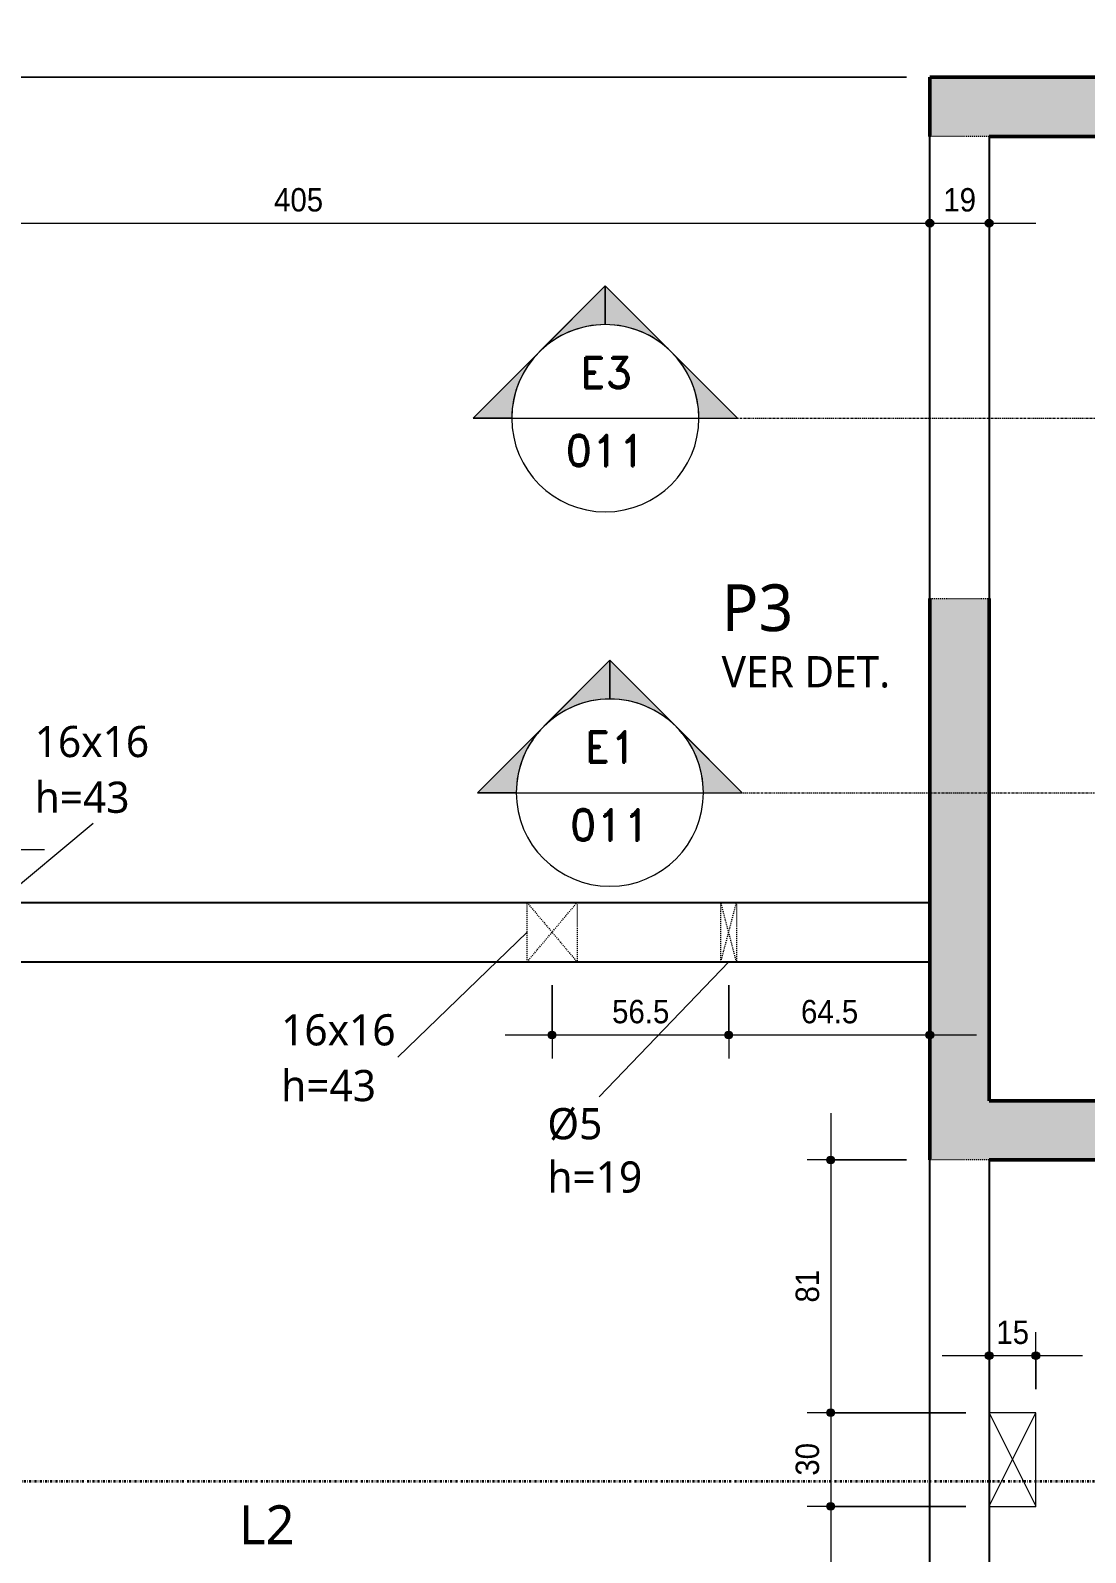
# Model space of a CAD drawing. Header units: centimetres. Extents: x -1897 to 22038, y -1268 to 84208.
# Drawn here: x -583.4 to -245.1, y 200.9 to 688.8 of the extents above; entities that cross this region are included whole.
import ezdxf

# ---------------------------------------------------------------- set-up
doc = ezdxf.new("R2010")
doc.units = ezdxf.units.CM
for name, pattern in [('Centro de 6 mm', [1.32, 0.6, -0.24, 0.24, -0.24]), ('Dash dot', [1.5875, 0.635, -0.47625, 0, -0.47625]), ('Traço', [0.635, 0.3175, -0.3175])]:
    doc.linetypes.add(name, pattern=pattern)
for name, color, linetype, lineweight in [('A-ANNO-DIMS', 7, 'Continuous', 9), ('A-ANNO-DIMS-50', 7, 'Continuous', 9), ('A-FLOR', 7, 'Continuous', 18), ('A-FLOR-IDEN', 7, 'Continuous', 9), ('A-GENM', 7, 'Continuous', 18), ('A-GENM-HDLN', 7, 'Traço', 18), ('A-GENM-IDEN', 7, 'Continuous', 9), ('G-ANNO-SYMB', 7, 'Continuous', 9), ('S-BEAM', 7, 'Continuous', 18), ('S-COLS', 7, 'Continuous', 18), ('S-COLS-HDLN', 7, 'Traço', 18), ('S-COLS-IDEN', 7, 'Continuous', 9), ('S-GRID', 7, 'Continuous', 9)]:
    doc.layers.add(name, color=color, linetype=linetype, lineweight=lineweight)
doc.styles.add('Arial_1', font='arial.ttf', dxfattribs={"width": 0.9, "height": 7.5})
doc.styles.add('Gadugi', font='gadugi.ttf', dxfattribs={"height": 15})
doc.styles.add('Gadugi_1', font='gadugi.ttf', dxfattribs={"height": 10})
doc.styles.add('Gadugi_2', font='gadugi.ttf', dxfattribs={"height": 0.2})
doc.styles.add('Gadugi_4', font='gadugi.ttf', dxfattribs={"height": 12.5})
doc.styles.add('RomanD', font='romand__.ttf', dxfattribs={"height": 10})
doc.dimstyles.new('PED_R80_1_5mm_ACIMA_As_ESQ__R00', dxfattribs={"dimscale": 30.48, "dimtxt": 7.651945, "dimasz": 0.328084, "dimexe": 0.246063, "dimexo": 0.246063, "dimgap": 0.049213, "dimtad": 1, "dimdec": 1, "dimrnd": 0.5, "dimdsep": 46, "dimtxsty": 'Arial_1', "dimblk1": 'DOTSMALL', "dimblk2": 'DOTSMALL', "dimsah": 1, "dimcen": 0.09, "dimdle": 0.492126, "dimazin": 0, "dimtfac": 1, "dimtdec": 4, "dimtix": 1, "dimtmove": 0, "dimatfit": 3, "dimfxl": 1, "dimtvp": 1, "dimtolj": 1, "dimtzin": 0, "dimarcsym": 2})
doc.dimstyles.new('PED_R80_1_5mm_ACIMA_As_ESQ__R00_1', dxfattribs={"dimscale": 30.48, "dimtxt": 7.651945, "dimasz": 0.328084, "dimexe": 0.246063, "dimexo": 0.246063, "dimgap": 0.049213, "dimtad": 1, "dimdec": 1, "dimrnd": 0.5, "dimdsep": 46, "dimtxsty": 'Arial_1', "dimblk1": 'DOTSMALL', "dimblk2": 'DOTSMALL', "dimsah": 1, "dimcen": 0.09, "dimdle": 0.492126, "dimazin": 0, "dimtfac": 1, "dimtdec": 4, "dimtix": 1, "dimtmove": 2, "dimatfit": 3, "dimfxl": 1, "dimtvp": 1, "dimtolj": 1, "dimtzin": 0, "dimarcsym": 2})
doc.dimstyles.new('PED_R80_1_5mm_ACIMA_As_ESQ__R00_3', dxfattribs={"dimscale": 30.48, "dimtxt": 7.651945, "dimasz": 0.328084, "dimexe": 0.246063, "dimexo": 0.246063, "dimgap": 0.049213, "dimtad": 1, "dimdec": 1, "dimrnd": 0.5, "dimdsep": 46, "dimtxsty": 'Arial_1', "dimblk1": 'DOTSMALL', "dimblk2": 'DOTSMALL', "dimsah": 1, "dimcen": 0.09, "dimdle": 0.492126, "dimazin": 0, "dimtfac": 1, "dimtdec": 4, "dimtix": 1, "dimtmove": 0, "dimatfit": 3, "dimfxl": 1, "dimtvp": 1, "dimtolj": 1, "dimtzin": 0, "dimarcsym": 2})

# ---------------------------------------------------------------- blocks, each defined once
blk = doc.blocks.new('PED_FURO_RETANGULAR_R04_2020 _INSTÂNCIA_ - FURO RET-3739415-PL K 100 - FORMA DO 6º PAVIMENTO')
at = {"layer": 'A-GENM-HDLN'}
for p, q in [((-8, 9.5), (8, -9.5)), ((-8, -9.5), (8, 9.5)), ((-8, -9.5), (-8, 9.5)), ((8, 9.5), (8, -9.5))]:
    blk.add_line(p, q, dxfattribs=at)
blk = doc.blocks.new('PED_FURO_CIRCULAR_R04_2020 _INSTÂNCIA_ - FURO CIRC-3742523-PL K 100 - FORMA DO 6º PAVIMENTO')
at = {"layer": 'A-GENM-HDLN'}
for p, q in [((2.5, -9.5), (-2.5, 9.5)), ((-2.5, -9.5), (2.5, 9.5)), ((-2.5, -9.5), (-2.5, 9.5)), ((2.5, 9.5), (2.5, -9.5))]:
    blk.add_line(p, q, dxfattribs=at)
blk = doc.blocks.new('PED_TAG_PILAR_R03 - PILAR VER DET_-2523782-PL K 100 - FORMA DO 6º PAVIMENTO')
at = {"layer": 'S-COLS-IDEN', "insert": (0.1149, -0.625), "char_height": 0.2, "width": 1.370886, "attachment_point": 1, "style": 'Gadugi_2'}
blk.add_mtext('VER DET.', dxfattribs=at)
blk = doc.blocks.new('Corte - M_Cabeça do corte - Preenchida-2060824-PL K 100 - FORMA DO 6º PAVIMENTO')
at = {"layer": 'G-ANNO-SYMB'}
h = blk.add_hatch(color=256, dxfattribs=at)
edge = h.paths.add_edge_path(flags=0)
edge.add_line((-0.6, 0.8485), (-0.6, 0.6))
edge.add_arc((-0.6, 0), 0.6, 90, 135)
edge.add_line((-1.0243, 0.4243), (-0.6, 0.8485))
h = blk.add_hatch(color=256, dxfattribs=at)
edge = h.paths.add_edge_path(flags=0)
edge.add_line((-0.6, 0.8485), (-0.1757, 0.4243))
edge.add_arc((-0.6, 0), 0.6, 45, 90)
edge.add_line((-0.6, 0.6), (-0.6, 0.8485))
h = blk.add_hatch(color=256, dxfattribs=at)
edge = h.paths.add_edge_path(flags=0)
edge.add_line((-1.4485, 0), (-1.0243, 0.4243))
edge.add_arc((-0.6, 0), 0.6, 135, 180)
edge.add_line((-1.2, 0), (-1.4485, 0))
h = blk.add_hatch(color=256, dxfattribs=at)
edge = h.paths.add_edge_path(flags=0)
edge.add_line((0.2485, 0), (0, 0))
edge.add_arc((-0.6, 0), 0.6, 360, 405)
edge.add_line((-0.1757, 0.4243), (0.2485, 0))
for p, q in [((-0.6, 0.8485), (-1.4485, 0)), ((-0.6, 0.8485), (-1.0243, 0.4243)), ((-0.6, 0.8485), (0.2485, 0)), ((-0.6, 0.6), (-0.6, 0.8485)), ((-0.6, 0.8485), (-0.6, 0.6)), ((-0.1757, 0.4243), (-0.6, 0.8485)), ((-1.0243, 0.4243), (-1.4485, 0)), ((0.2485, 0), (-0.1757, 0.4243)), ((-1.4485, 0), (-1.2, 0)), ((0, 0), (0.2485, 0)), ((-1.2, 0), (-1.4485, 0)), ((0, 0), (0.2485, 0))]:
    blk.add_line(p, q, dxfattribs=at)
for start, end in [(360, 180), (90, 135), (45, 90), (135, 180), (360, 45), (180, 360)]:
    blk.add_arc((-0.6, 0), 0.6, start, end, dxfattribs=at)
blk = doc.blocks.new('DIMBLOCK100-PL K 100 - FORMA DO 6º PAVIMENTO')
at = {"layer": 'A-ANNO-DIMS-50', "true_color": 0x000032}
h = blk.add_hatch(color=178, dxfattribs=at)
edge = h.paths.add_edge_path(flags=0)
edge.add_arc((-700, 627), 1.25, 0, 360)
h = blk.add_hatch(color=178, dxfattribs=at)
edge = h.paths.add_edge_path(flags=0)
edge.add_arc((-295, 627), 1.25, 0, 360)
at = {"layer": 'A-ANNO-DIMS-50', "color": 178, "true_color": 0x000032}
for p, q in [((-700, 397.75), (-700, 634.5)), ((-295, 621.26), (-295, 634.5)), ((-700, 627), (-295, 627)), ((-700, 627), (-700, 397.75)), ((-295, 627), (-295, 621.26))]:
    blk.add_line(p, q, dxfattribs=at)
for centre in [(-700, 627), (-295, 627)]:
    blk.add_circle(centre, 1.25, dxfattribs=at)
at = {"layer": 'A-ANNO-DIMS-50', "color": 0, "insert": (-505.27, 638.23), "char_height": 7.5, "width": 18.6472, "attachment_point": 1, "line_spacing_factor": 0.941778, "style": 'Arial_1'}
blk.add_mtext('405', dxfattribs=at)
blk = doc.blocks.new('_DotSmall')
at = {"color": 0, "linetype": 'ByBlock', "const_width": 0.5}
blk.add_lwpolyline([(-0.0625, 0, 1), (0.0625, 0, 1)], format="xyb", close=True, dxfattribs=at)
blk = doc.blocks.new('DIMBLOCK101-PL K 100 - FORMA DO 6º PAVIMENTO')
at = {"layer": 'A-ANNO-DIMS-50', "true_color": 0x000032}
h = blk.add_hatch(color=178, dxfattribs=at)
edge = h.paths.add_edge_path(flags=0)
edge.add_arc((-295, 627), 1.25, 0, 360)
h = blk.add_hatch(color=178, dxfattribs=at)
edge = h.paths.add_edge_path(flags=0)
edge.add_arc((-276, 627), 1.25, 0, 360)
at = {"layer": 'A-ANNO-DIMS-50', "color": 178, "true_color": 0x000032}
for p, q in [((-295, 621.26), (-295, 634.5)), ((-276, 621.26), (-276, 634.5)), ((-295, 627), (-261, 627)), ((-295, 627), (-295, 621.26)), ((-276, 627), (-276, 621.26))]:
    blk.add_line(p, q, dxfattribs=at)
for centre in [(-295, 627), (-276, 627)]:
    blk.add_circle(centre, 1.25, dxfattribs=at)
at = {"layer": 'A-ANNO-DIMS-50', "color": 0, "insert": (-290.68, 638.23), "char_height": 7.5, "width": 12.4315, "attachment_point": 1, "line_spacing_factor": 0.941778, "style": 'Arial_1'}
blk.add_mtext('19', dxfattribs=at)
blk = doc.blocks.new('DIMBLOCK135-PL K 100 - FORMA DO 6º PAVIMENTO')
at = {"layer": 'A-ANNO-DIMS-50', "true_color": 0x000032}
h = blk.add_hatch(color=178, dxfattribs=at)
edge = h.paths.add_edge_path(flags=0)
edge.add_arc((-812.48, 673.75), 1.25, 0, 360)
h = blk.add_hatch(color=178, dxfattribs=at)
edge = h.paths.add_edge_path(flags=0)
edge.add_arc((-812.48, 409.25), 1.25, 0, 360)
at = {"layer": 'A-ANNO-DIMS-50', "color": 178, "true_color": 0x000032}
for p, q in [((-812.48, 409.25), (-812.48, 688.75)), ((-302.5, 673.75), (-819.98, 673.75)), ((-812.48, 673.75), (-302.5, 673.75)), ((-806.75, 409.25), (-819.98, 409.25)), ((-812.48, 409.25), (-806.75, 409.25))]:
    blk.add_line(p, q, dxfattribs=at)
for centre in [(-812.48, 673.75), (-812.48, 409.25)]:
    blk.add_circle(centre, 1.25, dxfattribs=at)
at = {"layer": 'A-ANNO-DIMS-50', "color": 0, "insert": (-823.72, 529.85), "char_height": 7.5, "width": 27.9708, "attachment_point": 1, "rotation": 90, "line_spacing_factor": 0.941778, "style": 'Arial_1'}
blk.add_mtext('264.5', dxfattribs=at)
blk = doc.blocks.new('DIMBLOCK266-PL K 100 - FORMA DO 6º PAVIMENTO')
at = {"layer": 'A-ANNO-DIMS-50', "true_color": 0x000032}
h = blk.add_hatch(color=178, dxfattribs=at)
edge = h.paths.add_edge_path(flags=0)
edge.add_arc((-326.79, 326.75), 1.25, 0, 360)
h = blk.add_hatch(color=178, dxfattribs=at)
edge = h.paths.add_edge_path(flags=0)
edge.add_arc((-326.79, 245.75), 1.25, 0, 360)
at = {"layer": 'A-ANNO-DIMS-50', "color": 178, "true_color": 0x000032}
for p, q in [((-326.79, 341.75), (-326.79, 245.75)), ((-302.5, 326.75), (-334.29, 326.75)), ((-326.79, 326.75), (-302.5, 326.75)), ((-283.5, 245.75), (-334.29, 245.75)), ((-326.79, 245.75), (-283.5, 245.75))]:
    blk.add_line(p, q, dxfattribs=at)
for centre in [(-326.79, 326.75), (-326.79, 245.75)]:
    blk.add_circle(centre, 1.25, dxfattribs=at)
at = {"layer": 'A-ANNO-DIMS-50', "color": 0, "insert": (-338.03, 281.07), "char_height": 7.5, "width": 12.4315, "attachment_point": 1, "rotation": 90, "line_spacing_factor": 0.941778, "style": 'Arial_1'}
blk.add_mtext('81', dxfattribs=at)
blk = doc.blocks.new('DIMBLOCK267-PL K 100 - FORMA DO 6º PAVIMENTO')
at = {"layer": 'A-ANNO-DIMS-50', "true_color": 0x000032}
h = blk.add_hatch(color=178, dxfattribs=at)
edge = h.paths.add_edge_path(flags=0)
edge.add_arc((-326.79, 245.75), 1.25, 0, 360)
h = blk.add_hatch(color=178, dxfattribs=at)
edge = h.paths.add_edge_path(flags=0)
edge.add_arc((-326.79, 215.75), 1.25, 0, 360)
at = {"layer": 'A-ANNO-DIMS-50', "color": 178, "true_color": 0x000032}
for p, q in [((-283.5, 245.75), (-334.29, 245.75)), ((-326.79, 245.75), (-326.79, 215.75)), ((-326.79, 245.75), (-283.5, 245.75)), ((-283.5, 215.75), (-334.29, 215.75)), ((-326.79, 215.75), (-283.5, 215.75))]:
    blk.add_line(p, q, dxfattribs=at)
for centre in [(-326.79, 245.75), (-326.79, 215.75)]:
    blk.add_circle(centre, 1.25, dxfattribs=at)
at = {"layer": 'A-ANNO-DIMS-50', "color": 0, "insert": (-338.03, 225.57), "char_height": 7.5, "width": 12.4315, "attachment_point": 1, "rotation": 90, "line_spacing_factor": 0.941778, "style": 'Arial_1'}
blk.add_mtext('30', dxfattribs=at)
blk = doc.blocks.new('DIMBLOCK268-PL K 100 - FORMA DO 6º PAVIMENTO')
at = {"layer": 'A-ANNO-DIMS-50', "true_color": 0x000032}
h = blk.add_hatch(color=178, dxfattribs=at)
edge = h.paths.add_edge_path(flags=0)
edge.add_arc((-326.79, 215.75), 1.25, 0, 360)
h = blk.add_hatch(color=178, dxfattribs=at)
edge = h.paths.add_edge_path(flags=0)
edge.add_arc((-326.79, 163.75), 1.25, 0, 360)
at = {"layer": 'A-ANNO-DIMS-50', "color": 178, "true_color": 0x000032}
for p, q in [((-283.5, 215.75), (-334.29, 215.75)), ((-326.79, 215.75), (-326.79, 163.75)), ((-326.79, 215.75), (-283.5, 215.75)), ((-283.5, 163.75), (-334.29, 163.75)), ((-326.79, 163.75), (-283.5, 163.75))]:
    blk.add_line(p, q, dxfattribs=at)
for centre in [(-326.79, 215.75), (-326.79, 163.75)]:
    blk.add_circle(centre, 1.25, dxfattribs=at)
at = {"layer": 'A-ANNO-DIMS-50', "color": 0, "insert": (-338.03, 184.57), "char_height": 7.5, "width": 12.4315, "attachment_point": 1, "rotation": 90, "line_spacing_factor": 0.941778, "style": 'Arial_1'}
blk.add_mtext('52', dxfattribs=at)
blk = doc.blocks.new('DIMBLOCK270-PL K 100 - FORMA DO 6º PAVIMENTO')
at = {"layer": 'A-ANNO-DIMS-50', "true_color": 0x000032}
h = blk.add_hatch(color=178, dxfattribs=at)
edge = h.paths.add_edge_path(flags=0)
edge.add_arc((-276, 264.05), 1.25, 0, 360)
h = blk.add_hatch(color=178, dxfattribs=at)
edge = h.paths.add_edge_path(flags=0)
edge.add_arc((-261, 264.05), 1.25, 0, 360)
at = {"layer": 'A-ANNO-DIMS-50', "color": 178, "true_color": 0x000032}
for p, q in [((-276, 258.32), (-276, 271.55)), ((-261, 253.25), (-261, 271.55)), ((-291, 264.05), (-246, 264.05)), ((-276, 264.05), (-276, 258.32)), ((-261, 264.05), (-261, 253.25))]:
    blk.add_line(p, q, dxfattribs=at)
for centre in [(-276, 264.05), (-261, 264.05)]:
    blk.add_circle(centre, 1.25, dxfattribs=at)
at = {"layer": 'A-ANNO-DIMS-50', "color": 0, "insert": (-273.68, 275.29), "char_height": 7.5, "width": 12.4315, "attachment_point": 1, "rotation": 0, "line_spacing_factor": 0.941778, "style": 'Arial_1'}
blk.add_mtext('15', dxfattribs=at)
blk = doc.blocks.new('DIMBLOCK289-PL K 100 - FORMA DO 6º PAVIMENTO')
at = {"layer": 'A-ANNO-DIMS-50', "true_color": 0x000032}
h = blk.add_hatch(color=178, dxfattribs=at)
edge = h.paths.add_edge_path(flags=0)
edge.add_arc((-416.13, 366.82), 1.25, 0, 360)
h = blk.add_hatch(color=178, dxfattribs=at)
edge = h.paths.add_edge_path(flags=0)
edge.add_arc((-359.5, 366.82), 1.25, 0, 360)
at = {"layer": 'A-ANNO-DIMS-50', "color": 178, "true_color": 0x000032}
for p, q in [((-416.13, 382.75), (-416.13, 359.32)), ((-416.13, 366.82), (-416.13, 382.75)), ((-359.5, 382.75), (-359.5, 359.32)), ((-359.5, 366.82), (-359.5, 382.75)), ((-431.13, 366.82), (-359.5, 366.82))]:
    blk.add_line(p, q, dxfattribs=at)
for centre in [(-416.13, 366.82), (-359.5, 366.82)]:
    blk.add_circle(centre, 1.25, dxfattribs=at)
at = {"layer": 'A-ANNO-DIMS-50', "color": 0, "insert": (-396.88, 378.06), "char_height": 7.5, "width": 21.7551, "attachment_point": 1, "line_spacing_factor": 0.941778, "style": 'Arial_1'}
blk.add_mtext('56.5', dxfattribs=at)
blk = doc.blocks.new('DIMBLOCK290-PL K 100 - FORMA DO 6º PAVIMENTO')
at = {"layer": 'A-ANNO-DIMS-50', "true_color": 0x000032}
h = blk.add_hatch(color=178, dxfattribs=at)
edge = h.paths.add_edge_path(flags=0)
edge.add_arc((-359.5, 366.82), 1.25, 0, 360)
h = blk.add_hatch(color=178, dxfattribs=at)
edge = h.paths.add_edge_path(flags=0)
edge.add_arc((-295, 366.82), 1.25, 0, 360)
at = {"layer": 'A-ANNO-DIMS-50', "color": 178, "true_color": 0x000032}
for p, q in [((-359.5, 382.75), (-359.5, 359.32)), ((-359.5, 366.82), (-359.5, 382.75)), ((-295, 361.09), (-295, 374.32)), ((-359.5, 366.82), (-280, 366.82)), ((-295, 366.82), (-295, 361.09))]:
    blk.add_line(p, q, dxfattribs=at)
for centre in [(-359.5, 366.82), (-295, 366.82)]:
    blk.add_circle(centre, 1.25, dxfattribs=at)
at = {"layer": 'A-ANNO-DIMS-50', "color": 0, "insert": (-336.31, 378.06), "char_height": 7.5, "width": 21.7551, "attachment_point": 1, "line_spacing_factor": 0.941778, "style": 'Arial_1'}
blk.add_mtext('64.5', dxfattribs=at)
blk = doc.blocks.new('DIMBLOCK291-PL K 100 - FORMA DO 6º PAVIMENTO')
at = {"layer": 'A-ANNO-DIMS-50', "true_color": 0x000032}
h = blk.add_hatch(color=178, dxfattribs=at)
edge = h.paths.add_edge_path(flags=0)
edge.add_arc((-700, 426.27), 1.25, 0, 360)
h = blk.add_hatch(color=178, dxfattribs=at)
edge = h.paths.add_edge_path(flags=0)
edge.add_arc((-593.87, 426.27), 1.25, 0, 360)
at = {"layer": 'A-ANNO-DIMS-50', "color": 178, "true_color": 0x000032}
for p, q in [((-700, 397.75), (-700, 433.77)), ((-593.87, 416.75), (-593.87, 433.77)), ((-715, 426.27), (-578.87, 426.27)), ((-700, 426.27), (-700, 397.75)), ((-593.87, 426.27), (-593.87, 416.75))]:
    blk.add_line(p, q, dxfattribs=at)
for centre in [(-700, 426.27), (-593.87, 426.27)]:
    blk.add_circle(centre, 1.25, dxfattribs=at)
at = {"layer": 'A-ANNO-DIMS-50', "color": 0, "insert": (-645.67, 437.5), "char_height": 7.5, "width": 18.6472, "attachment_point": 1, "line_spacing_factor": 0.941778, "style": 'Arial_1'}
blk.add_mtext('106', dxfattribs=at)

msp = doc.modelspace()

# ---------------------------------------------------------------- hatches: boundary and pattern name
at = {"layer": 'S-COLS', "true_color": 0x808080}
for points in [[(-276, 654.75), (-60, 654.75), (-60, 673.75), (-295, 673.75), (-295, 654.75)], [(-60, 326.75), (-60, 345.75), (-276, 345.75), (-276, 506.75), (-295, 506.75), (-295, 326.75), (-276, 326.75)]]:
    msp.add_hatch(color=8, dxfattribs=at).paths.add_polyline_path(points, flags=0)

# ---------------------------------------------------------------- linework, layer by layer
at = {"lineweight": 18}
for p, q in [((-276, 215.76), (-261, 245.74)), ((-276, 245.74), (-261, 215.76))]:
    msp.add_line(p, q, dxfattribs=at)
at = {"layer": 'A-FLOR'}
for p, q in [((-261, 245.75), (-276, 245.75)), ((-261, 215.75), (-261, 245.75)), ((-276, 215.75), (-261, 215.75))]:
    msp.add_line(p, q, dxfattribs=at)
at = {"layer": 'A-GENM-IDEN'}
for p, q in [((-593.87, 409.25), (-563.31, 434.72)), ((-424.13, 399.75), (-465.6, 359.66)), ((-359.5, 390.25), (-401.07, 346.94))]:
    msp.add_line(p, q, dxfattribs=at)
at = {"layer": 'G-ANNO-SYMB'}
for p, q in [((-429.05, 564.47), (-369.05, 564.47)), ((-427.6, 444.47), (-367.6, 444.47))]:
    msp.add_line(p, q, dxfattribs=at)
at = {"layer": 'G-ANNO-SYMB', "linetype": 'Centro de 6 mm'}
for p, q in [((-369.05, 564.47), (408.07, 564.47)), ((-367.6, 444.47), (409.9, 444.47))]:
    msp.add_line(p, q, dxfattribs=at)
at = {"layer": 'S-BEAM', "lineweight": 25}
for p, q in [((-295, 506.75), (-295, 654.75)), ((-276, 654.75), (-276, 506.75)), ((-1120.5, 409.25), (-295, 409.25)), ((-700, 390.25), (-295, 390.25)), ((-295, 13.75), (-295, 326.75)), ((-276, 326.75), (-276, 13.75))]:
    msp.add_line(p, q, dxfattribs=at)
at = {"layer": 'S-COLS', "lineweight": 50}
for p, q in [((-295, 654.75), (-295, 673.75)), ((-295, 673.75), (-60, 673.75)), ((-60, 654.75), (-276, 654.75)), ((-295, 326.75), (-295, 506.75)), ((-276, 506.75), (-276, 345.75)), ((-276, 345.75), (-60, 345.75)), ((-60, 326.75), (-276, 326.75))]:
    msp.add_line(p, q, dxfattribs=at)
at = {"layer": 'S-COLS-HDLN'}
for p, q in [((-276, 654.75), (-295, 654.75)), ((-295, 506.75), (-276, 506.75)), ((-276, 326.75), (-295, 326.75))]:
    msp.add_line(p, q, dxfattribs=at)
at = {"layer": 'S-GRID', "color": 114, "linetype": 'Dash dot', "lineweight": 35, "true_color": 0x00b050}
msp.add_line((1840.12, 223.75), (-1832.27, 223.75), dxfattribs=at)

# ---------------------------------------------------------------- block references
at = {"layer": 'A-GENM', "linetype": 'Traço'}
for name, p in [('PED_FURO_RETANGULAR_R04_2020 _INSTÂNCIA_ - FURO RET-3739415-PL K 100 - FORMA DO 6º PAVIMENTO', (-416.13, 399.75)), ('PED_FURO_CIRCULAR_R04_2020 _INSTÂNCIA_ - FURO CIRC-3742523-PL K 100 - FORMA DO 6º PAVIMENTO', (-359.5, 399.75))]:
    msp.add_blockref(name, p, dxfattribs=at)
at = {"layer": 'G-ANNO-SYMB', "xscale": 49.99999999999998, "yscale": 49.99999999999998, "zscale": 49.99999999999998}
for p in [(-369.05, 564.47), (-367.6, 444.47)]:
    msp.add_blockref('Corte - M_Cabeça do corte - Preenchida-2060824-PL K 100 - FORMA DO 6º PAVIMENTO', p, dxfattribs=at)
at = {"layer": 'S-COLS-IDEN', "xscale": 49.99999999999998, "yscale": 49.99999999999998, "zscale": 49.99999999999998}
msp.add_blockref('PED_TAG_PILAR_R03 - PILAR VER DET_-2523782-PL K 100 - FORMA DO 6º PAVIMENTO', (-367.51, 519.47), dxfattribs=at)

# ---------------------------------------------------------------- texts
at = {"layer": 'A-FLOR-IDEN', "insert": (-516.52, 216.09), "char_height": 12.5, "width": 21.6456, "attachment_point": 1, "style": 'Gadugi_4'}
msp.add_mtext('L2', dxfattribs=at)
at = {"layer": 'A-GENM-IDEN', "char_height": 10, "attachment_point": 1, "style": 'Gadugi_1'}
for s, insert, width in [('16x16', (-582.01, 465.86), 44.8945), ('h=43', (-582.01, 448.01), 39.6835), ('16x16', (-503, 373.46), 44.8945), ('h=43', (-503, 355.6), 39.6835), ('Ø5', (-417.62, 343.38), 22.0464), ('h=19', (-417.62, 326.31), 39.6835)]:
    msp.add_mtext(s, dxfattribs=dict(at, insert=insert, width=width))
at = {"layer": 'G-ANNO-SYMB', "char_height": 10, "attachment_point": 1, "style": 'RomanD'}
for s, insert, width in [('E3', (-407.09, 584.09), 22.0464), ('011', (-411.87, 559.14), 33.6709), ('E1', (-405.64, 464.09), 22.0464), ('011', (-410.42, 439.14), 33.6709)]:
    msp.add_mtext(s, dxfattribs=dict(at, insert=insert, width=width))
at = {"layer": 'S-COLS-IDEN', "insert": (-361.77, 511.24), "char_height": 15, "width": 28.4599, "attachment_point": 1, "style": 'Gadugi'}
msp.add_mtext('P3', dxfattribs=at)

# ---------------------------------------------------------------- dimensions: what is measured, and where the dimension line sits
at = {"layer": 'A-ANNO-DIMS', "color": 178, "true_color": 0x000032}
for base, p1, p2, angle, dimstyle, override, picture, middle in [((-812.48, 673.75), (-814.25, 409.25), (-295, 673.75), 90, 'PED_R80_1_5mm_ACIMA_As_ESQ__R00', {"dimpost": '<>', "dimfxl": 582.73424}, 'DIMBLOCK135-PL K 100 - FORMA DO 6º PAVIMENTO', (-817.81, 541.5)), ((-326.79, 245.75), (-295, 326.75), (-276, 245.75), 90, 'PED_R80_1_5mm_ACIMA_As_ESQ__R00_3', {"dimpost": '<>', "dimfxl": 83.199798}, 'DIMBLOCK266-PL K 100 - FORMA DO 6º PAVIMENTO', (-332.12, 286.25)), ((-261, 264.05), (-276, 265.82), (-261, 245.75), 0, 'PED_R80_1_5mm_ACIMA_As_ESQ__R00_3', {"dimpost": '<>', "dimfxl": 25.059002}, 'DIMBLOCK270-PL K 100 - FORMA DO 6º PAVIMENTO', (-268.5, 269.38)), ((-326.79, 215.75), (-276, 245.75), (-276, 215.75), 90, 'PED_R80_1_5mm_ACIMA_As_ESQ__R00_3', {"dimpost": '<>', "dimfxl": 29.999995}, 'DIMBLOCK267-PL K 100 - FORMA DO 6º PAVIMENTO', (-332.12, 230.75)), ((-326.79, 163.75), (-276, 215.75), (-276, 163.75), 90, 'PED_R80_1_5mm_ACIMA_As_ESQ__R00_3', {"dimpost": '<>', "dimfxl": 51.998727}, 'DIMBLOCK268-PL K 100 - FORMA DO 6º PAVIMENTO', (-332.12, 189.75))]:
    dim = msp.add_linear_dim(base=base, p1=p1, p2=p2, angle=angle, dimstyle=dimstyle, override=override, dxfattribs=at)
    dim.commit()
    dim.dimension.update_dxf_attribs({"geometry": picture, "text_midpoint": middle})
for base, p1, p2, dimstyle, override, picture, middle in [((-295, 627), (-700, 390.25), (-295, 628.76), 'PED_R80_1_5mm_ACIMA_As_ESQ__R00', {"dimpost": '<>', "dimfxl": 470.014484}, 'DIMBLOCK100-PL K 100 - FORMA DO 6º PAVIMENTO', (-497.5, 632.32)), ((-276, 627), (-295, 628.76), (-276, 628.76), 'PED_R80_1_5mm_ACIMA_As_ESQ__R00', {"dimpost": '<>', "dimfxl": 19}, 'DIMBLOCK101-PL K 100 - FORMA DO 6º PAVIMENTO', (-285.5, 632.32)), ((-359.5, 366.82), (-416.13, 390.25), (-359.5, 390.25), 'PED_R80_1_5mm_ACIMA_As_ESQ__R00_3', {"dimpost": '<>', "dimfxl": 56.632466}, 'DIMBLOCK289-PL K 100 - FORMA DO 6º PAVIMENTO', (-387.82, 372.15)), ((-295, 366.82), (-359.5, 390.25), (-295, 368.59), 'PED_R80_1_5mm_ACIMA_As_ESQ__R00_3', {"dimpost": '<>', "dimfxl": 68.040269}, 'DIMBLOCK290-PL K 100 - FORMA DO 6º PAVIMENTO', (-327.25, 372.15))]:
    dim = msp.add_linear_dim(base=base, p1=p1, p2=p2, dimstyle=dimstyle, override=override, dxfattribs=at)
    dim.commit()
    dim.dimension.update_dxf_attribs({"geometry": picture, "text_midpoint": middle})
dim = msp.add_linear_dim(base=(-593.87, 426.27), p1=(-700, 390.25), p2=(-593.87, 409.25), dimstyle='PED_R80_1_5mm_ACIMA_As_ESQ__R00_1', override={"dimpost": '<>', "dimfxl": 107.819336}, dxfattribs=at)
dim.commit()
dim.dimension.update_dxf_attribs({"geometry": 'DIMBLOCK291-PL K 100 - FORMA DO 6º PAVIMENTO', "text_midpoint": (-636.35, 432.5), "dimtype": 160})

doc.saveas('drawing.dxf')
